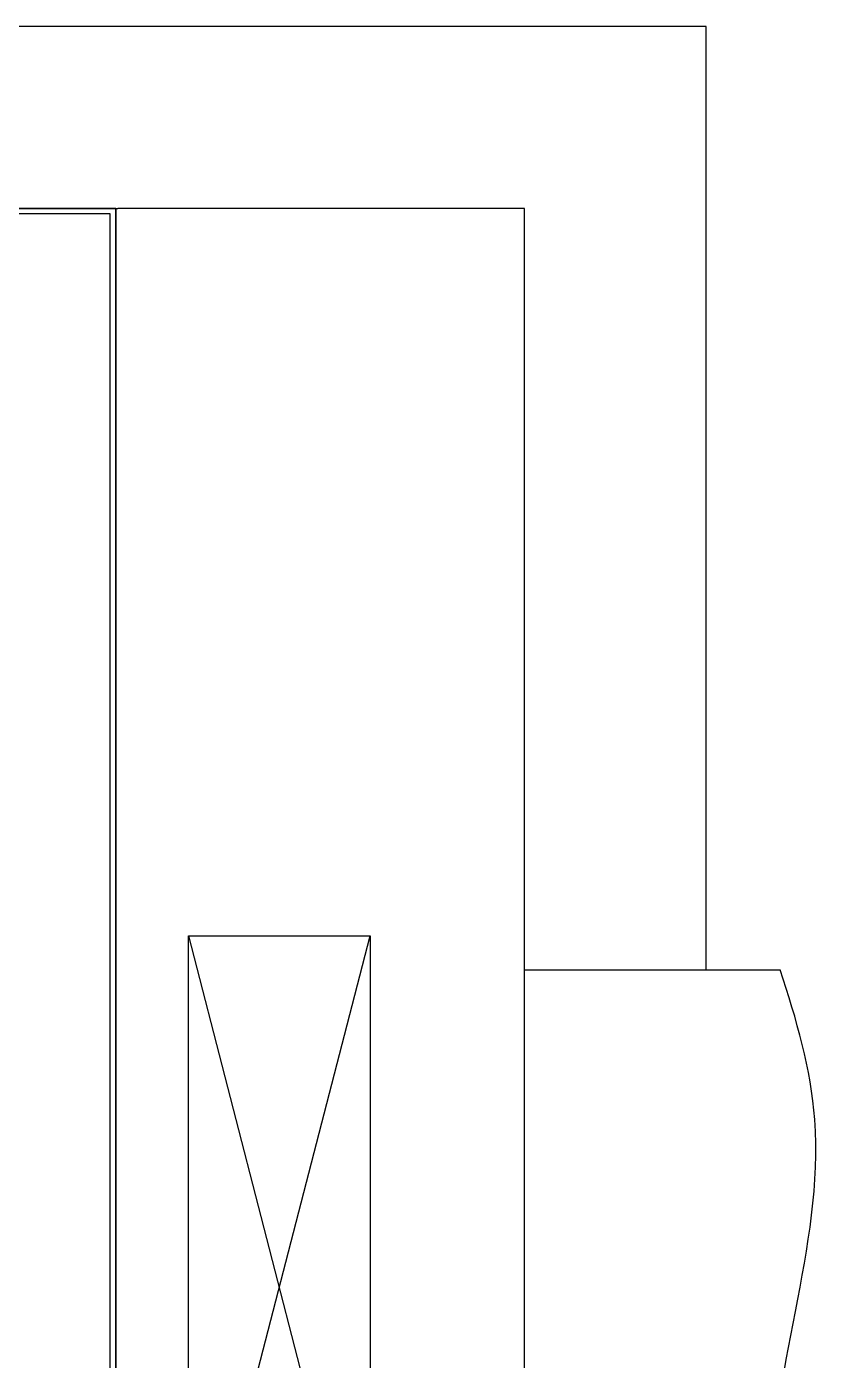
# Model space of a CAD drawing. Header units: millimetres. Extents: x 89450 to 753248, y -530175 to 1209785.
# Drawn here: x 98156 to 99034, y -89904 to -88436 of the extents above; entities that cross this region are included whole.
import ezdxf

# ---------------------------------------------------------------- set-up
doc = ezdxf.new("R2010")
doc.units = ezdxf.units.MM
doc.header["$LTSCALE"] = 150
doc.linetypes.add('HIDDEN', pattern=[9.525, 6.35, -3.175])
doc.layers.add('------00 Load Bank', color=3, linetype='Continuous')
doc.layers.add('-----35 Equipmnet Pad', color=7, linetype='Continuous')

msp = doc.modelspace()

# ---------------------------------------------------------------- linework, layer by layer
at = {"layer": '------00 Load Bank', "color": 161}
for p, q in [((98001, -88636.4, 0), (98253.7, -88636.4, 0)), ((98253.7, -88636.4, 0), (98253.7, -90144.1, 0)), ((98253.7, -88636.4, 0), (98256, -88636.4, 0)), ((98703.7, -89474.1, -9.9), (98984.8, -89474.1, -9.9))]:
    msp.add_line(p, q, dxfattribs=at)
at = {"layer": '------00 Load Bank', "color": 161, "elevation": 0}
for points in [[(98253.7, -88636.4), (96883.7, -88636.4), (96883.7, -91236.4), (98253.7, -91236.4), (98253.7, -88636.4)], [(98253.7, -91236.4), (98703.7, -91236.4), (98703.7, -88636.4), (98256, -88636.4)]]:
    msp.add_lwpolyline(points, dxfattribs=at)
for points in [[(98253.7, -91236.4), (96883.7, -91236.4), (96883.7, -88636.4), (98253.7, -88636.4)], [(98247.7, -88642.4), (96889.7, -88642.4), (96889.7, -91230.4), (98247.7, -91230.4)]]:
    msp.add_lwpolyline(points, close=True, dxfattribs=at)
at = {"layer": '------00 Load Bank', "color": 161, "linetype": 'HIDDEN', "ltscale": 5, "elevation": -9.9}
msp.add_lwpolyline([(98333.7, -90211.6), (98333.7, -89436.6), (98533.7, -89436.6), (98533.7, -90211.6)], close=True, dxfattribs=at)
for points in [[(98333.7, -90211.6), (98533.7, -89436.6)], [(98333.7, -89436.6), (98533.7, -90211.6)]]:
    msp.add_lwpolyline(points, dxfattribs=at)
at = {"layer": '------00 Load Bank', "color": 161}
msp.add_open_spline([(98989.9, -90174.1, 0), (98981.9, -90136.9, 0), (98955.4, -89960, 0), (99058.2, -89720.7, 0), (99003.1, -89528.7, 0), (98984.8, -89474.1, 0)], degree=3, knots=[124.01415, 124.01415, 124.01415, 124.01415, 238.000173, 663.61754, 833.548095, 833.548095, 833.548095, 833.548095], dxfattribs=at)
at = {"layer": '-----35 Equipmnet Pad', "color": 161, "ltscale": 5, "elevation": 0}
msp.add_lwpolyline([(98903.7, -89474.1), (98903.7, -88436.4), (96683.7, -88436.4), (96683.7, -89474.1)], dxfattribs=at)

doc.saveas('drawing.dxf')
